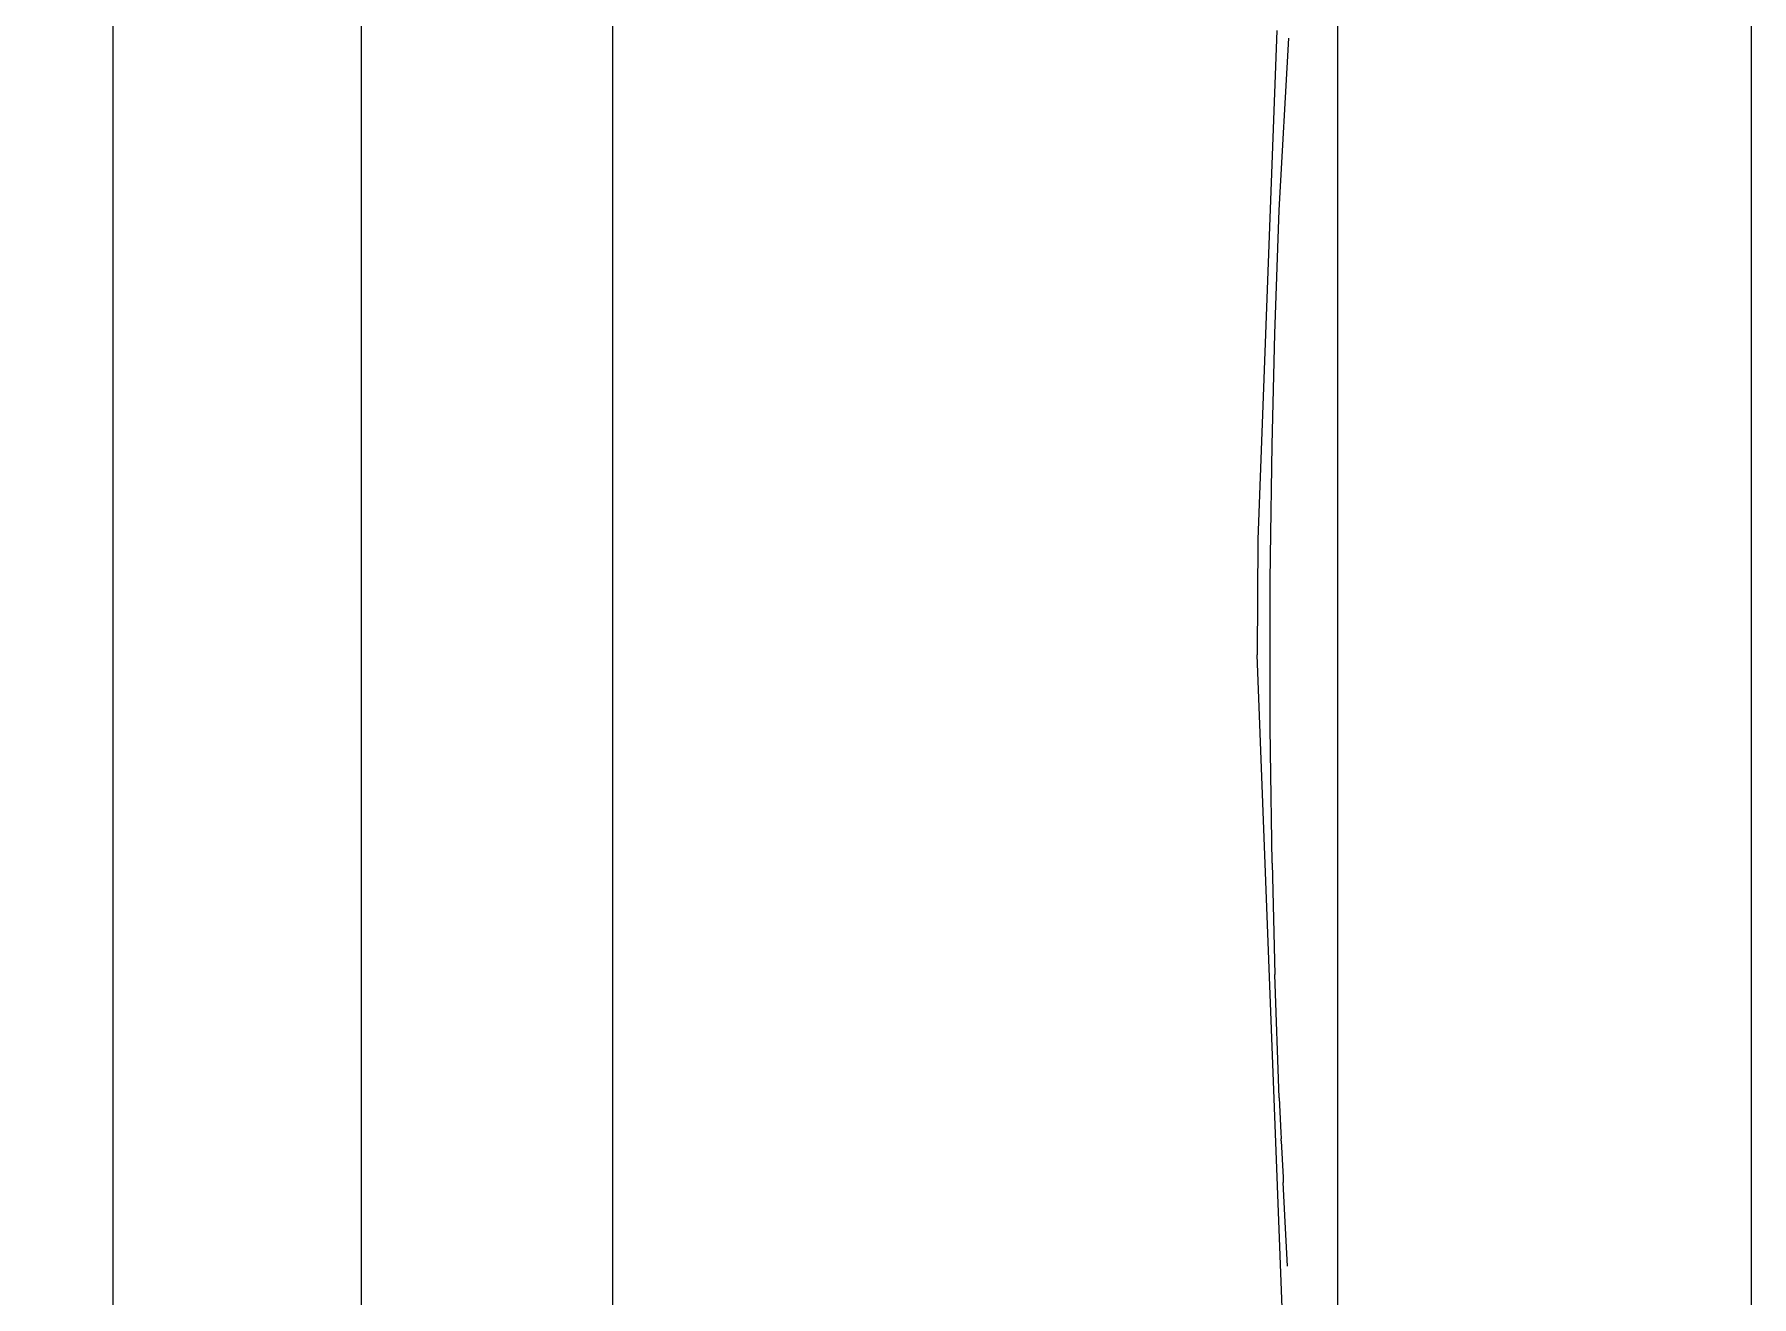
# Model space of a CAD drawing. Header units: millimetres. Extents: x 151130 to 215929, y 2134 to 34533.
# Drawn here: x 166301.9 to 166509.2, y 10496.2 to 10648.7 of the extents above; entities that cross this region are included whole.
import ezdxf

# ---------------------------------------------------------------- set-up
doc = ezdxf.new("R2010")
doc.units = ezdxf.units.MM
for name, color, linetype in [('2D', 7, 'Continuous'), ('OH CUBIERTA', 3, 'Continuous'), ('OH!-Furniture', 7, 'Continuous')]:
    doc.layers.add(name, color=color, linetype=linetype)

# ---------------------------------------------------------------- blocks, each defined once
blk = doc.blocks.new('SP.LI.5LTD.120')
at = {"layer": '2D'}
for p, q in [((5, -597), (5, 597)), ((55, 138), (55, -138))]:
    blk.add_line(p, q, dxfattribs=at)
blk = doc.blocks.new('GANCHO C DOBLE-flat-4')
at = {"layer": 'OH!-Furniture', "color": 2, "flags": 128}
for points in [[(-96.05, 482.1), (-96.05, 726.5), (-66.06, 726.5), (-66.06, 482.1), (-96.05, 482.1)], [(-66.06, 482.1), (-96.05, 482.1), (-96.05, 726.5), (-66.06, 726.5)]]:
    blk.add_lwpolyline(points, close=True, dxfattribs=at)
blk = doc.blocks.new('1000 DOBLE')
at = {"layer": 'OH!-Furniture', "color": 2}
blk.add_lwpolyline([(2093.89, 613.22), (1093.89, 613.22), (1093.89, 368.2), (2093.89, 368.2)], close=True, dxfattribs=at)
at = {"layer": 'OH!-Furniture', "color": 2, "xscale": -1}
blk.add_blockref('GANCHO C DOBLE-flat-4', (1967.47, -113.6), dxfattribs=at)
blk = doc.blocks.new('SILLA YON')
for p, q in [((532.1, 98.1), (536.18, -8.78)), ((532.53, 65.05), (532.79, 59.68)), ((532.79, 59.68), (533.05, 54.94)), ((533.04, 54.32), (533.05, 54.94)), ((533.26, 49.9), (533.04, 54.32)), ((533.26, 49.9), (533.29, 49.66)), ((533.28, 49.58), (533.29, 49.66)), ((533.3, 48.94), (533.28, 49.58)), ((533.5, 44.72), (533.3, 48.94)), ((533.5, 44.72), (534.03, 29.8)), ((534.36, 16.37), (534.03, 29.8)), ((534.36, 16.37), (534.56, 2.93)), ((534.56, 2.93), (534.59, -0.1)), ((534.59, -0.1), (534.61, -3.12)), ((534.61, -3.12), (534.62, -6.15)), ((534.62, -6.15), (534.62, -8.89)), ((534.62, -8.89), (534.62, -11.63)), ((536.11, -22.7), (536.18, -8.78)), ((534.62, -11.63), (534.61, -14.65)), ((534.61, -14.65), (534.59, -17.68)), ((534.59, -17.68), (534.56, -20.71)), ((534.56, -20.71), (534.36, -34.15)), ((533.79, -84.17), (536.11, -22.7)), ((534.36, -34.15), (534.03, -47.57)), ((534.03, -47.57), (533.5, -62.5)), ((533.5, -62.5), (532.36, -83.27))]:
    blk.add_line(p, q)
blk = doc.blocks.new('MR8')
at = {"layer": 'OH CUBIERTA'}
blk.add_lwpolyline([(0, 0), (-1250, 0), (-1250, -1200), (0, -1200)], close=True, dxfattribs=at)
at = {"xscale": -1}
blk.add_blockref('SP.LI.5LTD.120', (5, -603), dxfattribs=at)
at = {"layer": 'OH!-Furniture', "rotation": 180}
blk.add_blockref('SILLA YON', (476.47, -582.26, -3132), dxfattribs=at)
at = {"layer": 'OH!-Furniture'}
blk.add_blockref('1000 DOBLE', (-2231.39, -1093.71), dxfattribs=at)

msp = doc.modelspace()

# ---------------------------------------------------------------- block references
at = {"color": 5}
msp.add_blockref('MR8', (166509.22, 11147.21), dxfattribs=at)

doc.saveas('drawing.dxf')
